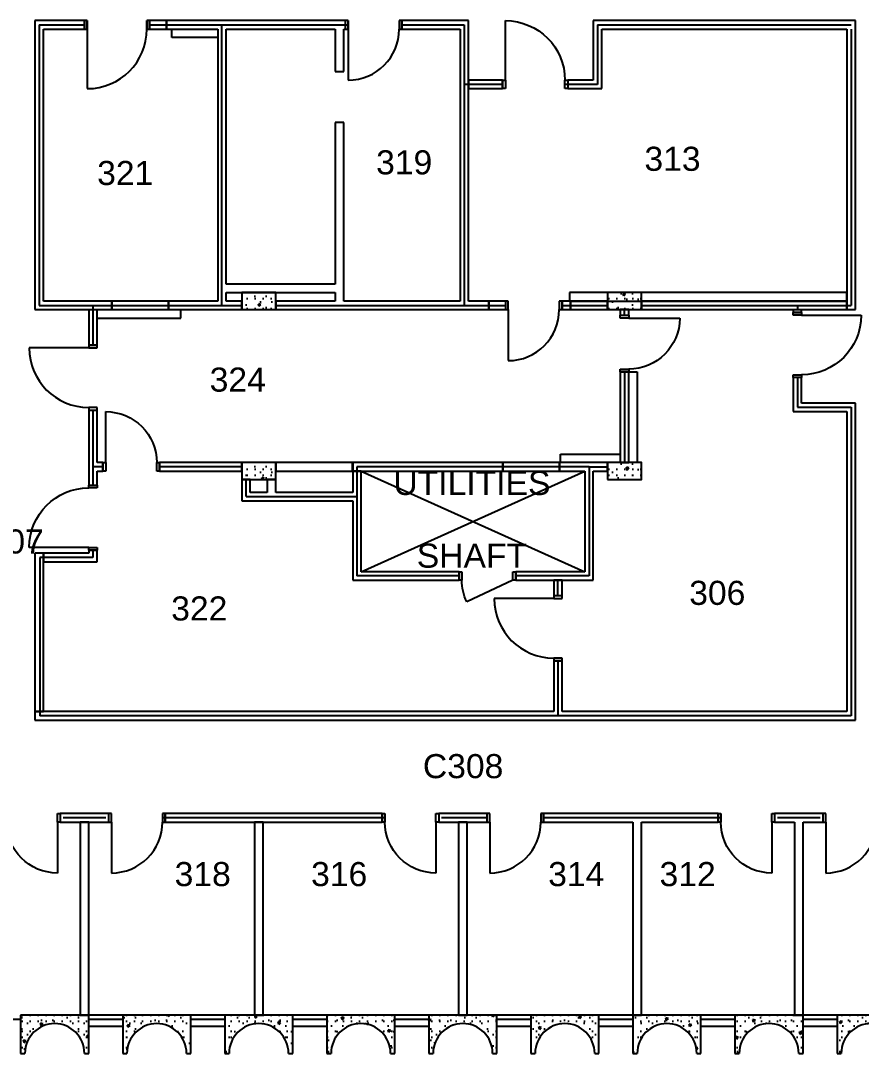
# Model space of a CAD drawing. Header units: inches. Extents: x -627 to 1726, y -404 to 1369.
# Drawn here: x 226 to 819, y -404 to 325 of the extents above; entities that cross this region are included whole.
import ezdxf

# ---------------------------------------------------------------- set-up
doc = ezdxf.new("R2010")
doc.units = ezdxf.units.IN
doc.header["$MEASUREMENT"] = 0
for name, color, linetype in [('A-DOOR', 4, 'Continuous'), ('A-GLAZ', 3, 'Continuous'), ('A-PFLR-NOTE', 3, 'Continuous'), ('A-WALL', 5, 'Continuous'), ('A-WALL-EXIST', 7, 'Continuous'), ('A-WALL-NEW', 7, 'Continuous'), ('A-WALL-PATT', 1, 'Continuous'), ('S-COLS', 6, 'Continuous')]:
    doc.layers.add(name, color=color, linetype=linetype)
doc.styles.add('Arial', font='arial.ttf')
doc.linetypes.add('1 HR RATED', pattern='A,0,[1,BI-31.Shx,S=0.091429,R=0,X=0,Y=0],-14.4,0', length=14.4)
doc.linetypes.add('2 HR RATED', pattern='A,0,[2,BI-31.Shx,S=0.091429,R=0,X=0,Y=0],-14.4,0', length=14.4)
pattern_1 = [(45, (0, 0), (-20.8303, 20.8303), [1.8425, -15.16535]), (45, (-4.402, 16.428), (-20.8303, 20.8303), [1.8425, -15.16535]), (105, (0, 0), (28.4547, 7.6244), [1.8425, -15.16535]), (105, (12.026, 12.026), (28.4547, 7.6244), [1.8425, -15.16535]), (165, (1.303, 1.303), (7.6244, 28.4547), [1.8425, -15.16535]), (165, (13.33, 13.33), (7.6244, 28.4547), [1.8425, -15.16535]), (45, (-2.0044, 2.0044), (-4.008794, 4.008794), [0, -5.66929, 0, -8.503937]), (90, (-3e-16, 4.009), (-5.66929, 0), [0, -4.25197, 0, -7.086614])]

# ---------------------------------------------------------------- blocks, each defined once
blk = doc.blocks.new('D1 Metal_272')
at = {"color": 0, "linetype": 'ByBlock'}
for p, q in [((18, 0), (18, 36)), ((-18, 0), (-19.97, 0)), ((-19.97, 0), (-19.97, -6)), ((-18, -6), (-18, 0)), ((19.97, 0), (18, 0)), ((18, 0), (18, -6)), ((19.97, -6), (19.97, 0)), ((-19.97, -6), (-18, -6)), ((18, -6), (19.97, -6))]:
    blk.add_line(p, q, dxfattribs=at)
blk.add_arc((18, 0), 36, 90, 180, dxfattribs=at)
blk = doc.blocks.new('D1 Metal_273')
at = {"color": 0, "linetype": 'ByBlock'}
for p, q in [((18, 0), (18, 36)), ((-18, 0), (-19.97, 0)), ((-19.97, 0), (-19.97, -6)), ((-18, -6), (-18, 0)), ((19.97, 0), (18, 0)), ((18, 0), (18, -6)), ((19.97, -6), (19.97, 0)), ((-19.97, -6), (-18, -6)), ((18, -6), (19.97, -6))]:
    blk.add_line(p, q, dxfattribs=at)
blk.add_arc((18, 0), 36, 90, 180, dxfattribs=at)
blk = doc.blocks.new('D1 Metal_274')
at = {"color": 0, "linetype": 'ByBlock'}
for p, q in [((18, 0), (18, 36)), ((-18, 0), (-19.97, 0)), ((-19.97, 0), (-19.97, -6)), ((-18, -6), (-18, 0)), ((19.97, 0), (18, 0)), ((18, 0), (18, -6)), ((19.97, -6), (19.97, 0)), ((-19.97, -6), (-18, -6)), ((18, -6), (19.97, -6))]:
    blk.add_line(p, q, dxfattribs=at)
blk.add_arc((18, 0), 36, 90, 180, dxfattribs=at)
blk = doc.blocks.new('D1 Metal_275')
at = {"color": 0, "linetype": 'ByBlock'}
for p, q in [((18, 0), (18, 36)), ((-18, 0), (-19.97, 0)), ((-19.97, 0), (-19.97, -6)), ((-18, -6), (-18, 0)), ((19.97, 0), (18, 0)), ((18, 0), (18, -6)), ((19.97, -6), (19.97, 0)), ((-19.97, -6), (-18, -6)), ((18, -6), (19.97, -6))]:
    blk.add_line(p, q, dxfattribs=at)
blk.add_arc((18, 0), 36, 90, 180, dxfattribs=at)
blk = doc.blocks.new('D1 Metal_276')
at = {"color": 0, "linetype": 'ByBlock'}
for p, q in [((18, 0), (18, 36)), ((-18, 0), (-19.97, 0)), ((-19.97, 0), (-19.97, -6)), ((-18, -6), (-18, 0)), ((19.97, 0), (18, 0)), ((18, 0), (18, -6)), ((19.97, -6), (19.97, 0)), ((-19.97, -6), (-18, -6)), ((18, -6), (19.97, -6))]:
    blk.add_line(p, q, dxfattribs=at)
blk.add_arc((18, 0), 36, 90, 180, dxfattribs=at)
blk = doc.blocks.new('D1 Metal_277')
at = {"color": 0, "linetype": 'ByBlock'}
for p, q in [((18, 0), (18, 36)), ((-18, 0), (-19.97, 0)), ((-19.97, 0), (-19.97, -6)), ((-18, -6), (-18, 0)), ((19.97, 0), (18, 0)), ((18, 0), (18, -6)), ((19.97, -6), (19.97, 0)), ((-19.97, -6), (-18, -6)), ((18, -6), (19.97, -6))]:
    blk.add_line(p, q, dxfattribs=at)
blk.add_arc((18, 0), 36, 90, 180, dxfattribs=at)
blk = doc.blocks.new('D1 Metal_179')
at = {"color": 0, "linetype": 'ByBlock'}
for p, q in [((21, 0), (21, 42)), ((-21, 0), (-22.97, 0)), ((-22.97, 0), (-22.97, -6)), ((-21, -6), (-21, 0)), ((22.97, 0), (21, 0)), ((21, 0), (21, -6)), ((22.97, -6), (22.97, 0)), ((-22.97, -6), (-21, -6)), ((21, -6), (22.97, -6))]:
    blk.add_line(p, q, dxfattribs=at)
blk.add_arc((21, 0), 42, 90, 180, dxfattribs=at)
blk = doc.blocks.new('D1 Metal_323')
at = {"color": 0, "linetype": 'ByBlock'}
for p, q in [((21, 0), (21, 42)), ((-21, 0), (-22.97, 0)), ((-22.97, 0), (-22.97, -6)), ((-21, -6), (-21, 0)), ((22.97, 0), (21, 0)), ((21, 0), (21, -6)), ((22.97, -6), (22.97, 0)), ((-22.97, -6), (-21, -6)), ((21, -6), (22.97, -6))]:
    blk.add_line(p, q, dxfattribs=at)
blk.add_arc((21, 0), 42, 90, 180, dxfattribs=at)
blk = doc.blocks.new('D1 Metal_381')
at = {"color": 0, "linetype": 'ByBlock'}
for p, q in [((18, 0), (-14.63, 15.21)), ((-18, 0), (-19.97, 0)), ((-19.97, 0), (-19.97, -6)), ((-18, -6), (-18, 0)), ((19.97, 0), (18, 0)), ((18, 0), (18, -6)), ((19.97, -6), (19.97, 0)), ((-19.97, -6), (-18, -6)), ((18, -6), (19.97, -6))]:
    blk.add_line(p, q, dxfattribs=at)
blk.add_arc((18, 0), 36, 155, 180, dxfattribs=at)
blk = doc.blocks.new('D1 Metal_332')
at = {"color": 0, "linetype": 'ByBlock'}
for p, q in [((18, 0), (18, 36)), ((-18, 0), (-20, 0)), ((-20, 0), (-20, -6)), ((-18, -6), (-18, 0)), ((20, 0), (18, 0)), ((18, 0), (18, -6)), ((20, -6), (20, 0)), ((-20, -6), (-18, -6)), ((18, -6), (20, -6))]:
    blk.add_line(p, q, dxfattribs=at)
blk.add_arc((18, 0), 36, 90, 180, dxfattribs=at)
blk = doc.blocks.new('D1 Metal_178')
at = {"color": 0, "linetype": 'ByBlock'}
for p, q in [((21, 0), (21, 42)), ((-21, 0), (-22.97, 0)), ((-22.97, 0), (-22.97, -6)), ((-21, -6), (-21, 0)), ((22.97, 0), (21, 0)), ((21, 0), (21, -6)), ((22.97, -6), (22.97, 0)), ((-22.97, -6), (-21, -6)), ((21, -6), (22.97, -6))]:
    blk.add_line(p, q, dxfattribs=at)
blk.add_arc((21, 0), 42, 90, 180, dxfattribs=at)
blk = doc.blocks.new('D1 Metal_177')
at = {"color": 0, "linetype": 'ByBlock'}
for p, q in [((21, 0), (21, 42)), ((-21, 0), (-22.97, 0)), ((-22.97, 0), (-22.97, -6)), ((-21, -6), (-21, 0)), ((22.97, 0), (21, 0)), ((21, 0), (21, -6)), ((22.97, -6), (22.97, 0)), ((-22.97, -6), (-21, -6)), ((21, -6), (22.97, -6))]:
    blk.add_line(p, q, dxfattribs=at)
blk.add_arc((21, 0), 42, 90, 180, dxfattribs=at)
blk = doc.blocks.new('D1 Metal_180')
at = {"color": 0, "linetype": 'ByBlock'}
for p, q in [((18, 0), (18, 36)), ((-18, 0), (-19.97, 0)), ((-19.97, 0), (-19.97, -6)), ((-18, -6), (-18, 0)), ((19.97, 0), (18, 0)), ((18, 0), (18, -6)), ((19.97, -6), (19.97, 0)), ((-19.97, -6), (-18, -6)), ((18, -6), (19.97, -6))]:
    blk.add_line(p, q, dxfattribs=at)
blk.add_arc((18, 0), 36, 90, 180, dxfattribs=at)
blk = doc.blocks.new('D1 Metal_170')
at = {"color": 0, "linetype": 'ByBlock'}
for p, q in [((18, 0), (18, 36)), ((-18, 0), (-19.97, 0)), ((-19.97, 0), (-19.97, -6)), ((-18, -6), (-18, 0)), ((19.97, 0), (18, 0)), ((18, 0), (18, -6)), ((19.97, -6), (19.97, 0)), ((-19.97, -6), (-18, -6)), ((18, -6), (19.97, -6))]:
    blk.add_line(p, q, dxfattribs=at)
blk.add_arc((18, 0), 36, 90, 180, dxfattribs=at)
blk = doc.blocks.new('D1 Metal_183')
at = {"color": 0, "linetype": 'ByBlock'}
for p, q in [((21, 0), (21, 42)), ((-21, 0), (-22.97, 0)), ((-22.97, 0), (-22.97, -6)), ((-21, -6), (-21, 0)), ((22.97, 0), (21, 0)), ((21, 0), (21, -6)), ((22.97, -6), (22.97, 0)), ((-22.97, -6), (-21, -6)), ((21, -6), (22.97, -6))]:
    blk.add_line(p, q, dxfattribs=at)
blk.add_arc((21, 0), 42, 90, 180, dxfattribs=at)
blk = doc.blocks.new('D1 Metal_379')
at = {"color": 0, "linetype": 'ByBlock'}
for p, q in [((21, 0), (21, 42)), ((-21, 0), (-22.97, 0)), ((-22.97, 0), (-22.97, -6)), ((-21, -6), (-21, 0)), ((22.97, 0), (21, 0)), ((21, 0), (21, -6)), ((22.97, -6), (22.97, 0)), ((-22.97, -6), (-21, -6)), ((21, -6), (22.97, -6))]:
    blk.add_line(p, q, dxfattribs=at)
blk.add_arc((21, 0), 42, 90, 180, dxfattribs=at)
blk = doc.blocks.new('D1 Metal_75')
at = {"color": 0, "linetype": 'ByBlock'}
for p, q in [((18, 0), (18, 36)), ((-18, 0), (-19.97, 0)), ((-19.97, 0), (-19.97, -6)), ((-18, -6), (-18, 0)), ((19.97, 0), (18, 0)), ((18, 0), (18, -6)), ((19.97, -6), (19.97, 0)), ((-19.97, -6), (-18, -6)), ((18, -6), (19.97, -6))]:
    blk.add_line(p, q, dxfattribs=at)
blk.add_arc((18, 0), 36, 90, 180, dxfattribs=at)

msp = doc.modelspace()

# ---------------------------------------------------------------- hatches: boundary and pattern name
at = {"layer": 'A-WALL-PATT'}
h = msp.add_hatch(dxfattribs=at)
h.set_pattern_fill('LIGHTWEIGHT_CONCRETE', color=256, style=0, pattern_type=2)
h.set_pattern_definition(pattern_1)
h.paths.add_polyline_path([(381.75, 120.84), (405.75, 120.84), (405.75, 132.84), (381.75, 132.84)], flags=0)
h = msp.add_hatch(dxfattribs=at)
h.set_pattern_fill('LIGHTWEIGHT_CONCRETE', color=256, style=0, pattern_type=2)
h.set_pattern_definition(pattern_1)
h.paths.add_polyline_path([(381.75, 0.84), (405.75, 0.84), (405.75, 12.84), (381.75, 12.84)], flags=0)
h = msp.add_hatch(dxfattribs=at)
h.set_pattern_fill('LIGHTWEIGHT_CONCRETE', color=256, style=0, pattern_type=2)
h.set_pattern_definition(pattern_1)
h.paths.add_polyline_path([(228.75, -404.16), (225.75, -404.16), (225.75, -377.16), (273.75, -377.16), (273.75, -404.16), (270.75, -404.16, 1)], flags=0)
h = msp.add_hatch(dxfattribs=at)
h.set_pattern_fill('LIGHTWEIGHT_CONCRETE', color=256, style=0, pattern_type=2)
h.set_pattern_definition(pattern_1)
h.paths.add_polyline_path([(297.75, -404.16), (300.75, -404.16, -1), (342.75, -404.16), (345.75, -404.16), (345.75, -377.16), (297.75, -377.16)], flags=0)
h = msp.add_hatch(dxfattribs=at)
h.set_pattern_fill('LIGHTWEIGHT_CONCRETE', color=256, style=0, pattern_type=2)
h.set_pattern_definition(pattern_1)
h.paths.add_polyline_path([(372.75, -404.16), (369.75, -404.16), (369.75, -377.16), (417.75, -377.16), (417.75, -404.16), (414.75, -404.16, 1)], flags=0)
h = msp.add_hatch(dxfattribs=at)
h.set_pattern_fill('LIGHTWEIGHT_CONCRETE', color=256, style=0, pattern_type=2)
h.set_pattern_definition(pattern_1)
h.paths.add_polyline_path([(444.75, -404.16), (441.75, -404.16), (441.75, -377.16), (489.75, -377.16), (489.75, -404.16), (486.75, -404.16, 1)], flags=0)
h = msp.add_hatch(dxfattribs=at)
h.set_pattern_fill('LIGHTWEIGHT_CONCRETE', color=256, style=0, pattern_type=2)
h.set_pattern_definition(pattern_1)
h.paths.add_polyline_path([(513.75, -404.16), (516.75, -404.16, -1), (558.75, -404.16), (561.75, -404.16), (561.75, -377.16), (513.75, -377.16)], flags=0)
h = msp.add_hatch(dxfattribs=at)
h.set_pattern_fill('LIGHTWEIGHT_CONCRETE', color=256, style=0, pattern_type=2)
h.set_pattern_definition(pattern_1)
h.paths.add_polyline_path([(585.75, -377.16), (585.75, -404.16), (588.75, -404.16, -1), (630.75, -404.16), (633.75, -404.16), (633.75, -377.16)], flags=0)
h = msp.add_hatch(dxfattribs=at)
h.set_pattern_fill('LIGHTWEIGHT_CONCRETE', color=256, style=0, pattern_type=2)
h.set_pattern_definition(pattern_1)
h.paths.add_polyline_path([(657.75, -377.16), (657.75, -404.16), (660.75, -404.16, -1), (702.75, -404.16), (705.75, -404.16), (705.75, -377.16)], flags=0)
h = msp.add_hatch(dxfattribs=at)
h.set_pattern_fill('LIGHTWEIGHT_CONCRETE', color=256, style=0, pattern_type=2)
h.set_pattern_definition(pattern_1)
h.paths.add_polyline_path([(732.75, -404.16), (729.75, -404.16), (729.75, -377.16), (777.75, -377.16), (777.75, -404.16), (774.75, -404.16, 1)], flags=0)
h = msp.add_hatch(dxfattribs=at)
h.set_pattern_fill('LIGHTWEIGHT_CONCRETE', color=256, style=0, pattern_type=2)
h.set_pattern_definition(pattern_1)
h.paths.add_polyline_path([(804.75, -404.16), (801.75, -404.16), (801.75, -377.16), (849.75, -377.16), (849.75, -404.16), (846.75, -404.16, 1)], flags=0)
at = {"layer": 'S-COLS'}
h = msp.add_hatch(dxfattribs=at)
h.set_pattern_fill('LIGHTWEIGHT_CONCRETE', color=256, style=0, pattern_type=2)
h.set_pattern_definition(pattern_1)
h.paths.add_polyline_path([(639.75, 120.84), (663.75, 120.84), (663.75, 132.84), (639.75, 132.84)], flags=0)
h = msp.add_hatch(dxfattribs=at)
h.set_pattern_fill('LIGHTWEIGHT_CONCRETE', color=256, style=0, pattern_type=2)
h.set_pattern_definition(pattern_1)
h.paths.add_polyline_path([(639.75, 0.84), (663.75, 0.84), (663.75, 12.84), (639.75, 12.84)], flags=0)

# ---------------------------------------------------------------- linework, layer by layer
at = {"layer": 'A-DOOR', "linetype": 'Continuous'}
msp.add_line((456.75, 324.84), (456.75, 318.84), dxfattribs=at)
at = {"layer": 'A-GLAZ', "linetype": 'Continuous'}
for p, q in [((297.75, -377.16), (273.75, -377.16)), ((369.75, -377.16), (345.75, -377.16)), ((441.75, -377.16), (417.75, -377.16)), ((513.75, -377.16), (489.75, -377.16)), ((585.75, -377.16), (561.75, -377.16)), ((657.75, -377.16), (633.75, -377.16)), ((729.75, -377.16), (705.75, -377.16)), ((801.75, -377.16), (777.75, -377.16)), ((225.75, -380.16), (201.75, -380.16)), ((297.75, -380.16), (273.75, -380.16)), ((297.75, -380.16), (273.75, -380.16)), ((297.75, -385.16), (273.75, -385.16)), ((369.75, -380.16), (345.75, -380.16)), ((369.75, -380.16), (345.75, -380.16)), ((369.75, -385.16), (345.75, -385.16)), ((441.75, -380.16), (417.75, -380.16)), ((441.75, -380.16), (417.75, -380.16)), ((441.75, -385.16), (417.75, -385.16)), ((513.75, -380.16), (489.75, -380.16)), ((513.75, -380.16), (489.75, -380.16)), ((513.75, -385.16), (489.75, -385.16)), ((585.75, -380.16), (561.75, -380.16)), ((585.75, -380.16), (561.75, -380.16)), ((585.75, -385.16), (561.75, -385.16)), ((657.75, -380.16), (633.75, -380.16)), ((657.75, -380.16), (633.75, -380.16)), ((657.75, -385.16), (633.75, -385.16)), ((729.75, -380.16), (705.75, -380.16)), ((729.75, -380.16), (705.75, -380.16)), ((729.75, -385.16), (705.75, -385.16)), ((801.75, -380.16), (777.75, -380.16)), ((801.75, -380.16), (777.75, -380.16)), ((801.75, -385.16), (777.75, -385.16))]:
    msp.add_line(p, q, dxfattribs=at)
at = {"layer": 'A-WALL', "linetype": 'Continuous'}
for p, q in [((235.75, 324.84), (235.75, 120.84)), ((270.81, 324.84), (235.75, 324.84)), ((270.81, 318.84), (270.81, 324.84)), ((272.78, 324.84), (272.78, 318.84)), ((314.78, 318.84), (314.78, 324.84)), ((328.75, 324.84), (316.75, 324.84)), ((316.75, 324.84), (316.75, 318.84)), ((328.75, 318.84), (328.75, 324.84)), ((454.78, 324.84), (328.75, 324.84)), ((328.75, 324.84), (328.75, 318.84)), ((454.78, 324.84), (454.78, 318.84)), ((494.72, 324.84), (494.72, 318.84)), ((541.75, 324.84), (494.72, 324.84)), ((541.75, 318.84), (541.75, 324.84)), ((629.75, 324.84), (629.75, 282.84)), ((814.75, 324.84), (629.75, 324.84)), ((814.75, 120.84), (814.75, 324.84)), ((241.75, 126.84), (241.75, 318.84)), ((241.75, 318.84), (270.81, 318.84)), ((316.75, 318.84), (328.75, 318.84)), ((328.75, 318.84), (364.75, 318.84)), ((332.3, 312.84), (332.3, 318.84)), ((332.3, 318.84), (364.75, 318.84)), ((364.75, 318.84), (364.75, 126.84)), ((370.75, 138.84), (370.75, 318.84)), ((370.75, 318.84), (447.75, 318.84)), ((447.75, 318.84), (447.75, 288.84)), ((453.75, 288.84), (453.75, 318.84)), ((453.75, 318.84), (454.78, 318.84)), ((494.72, 318.84), (535.75, 318.84)), ((535.75, 318.84), (535.75, 126.84)), ((541.75, 126.84), (541.75, 318.84)), ((635.75, 276.84), (635.75, 318.84)), ((635.75, 318.84), (808.75, 318.84)), ((808.75, 318.84), (808.75, 120.84)), ((364.75, 312.84), (332.3, 312.84)), ((447.75, 288.84), (453.75, 288.84)), ((565.81, 282.84), (541.75, 282.84)), ((541.75, 282.84), (541.75, 276.84)), ((565.81, 282.84), (565.81, 276.84)), ((611.75, 282.84), (611.75, 276.84)), ((629.75, 282.84), (611.75, 282.84)), ((541.75, 276.84), (565.81, 276.84)), ((611.75, 276.84), (635.75, 276.84)), ((453.75, 252.84), (447.75, 252.84)), ((447.75, 252.84), (447.75, 138.84)), ((453.75, 126.84), (453.75, 252.84)), ((447.75, 138.84), (370.75, 138.84)), ((370.75, 126.84), (370.75, 132.84)), ((370.75, 132.84), (447.75, 132.84)), ((447.75, 132.84), (447.75, 126.84)), ((808.75, 132.84), (613.05, 132.84)), ((613.05, 132.84), (613.05, 126.84)), ((808.75, 126.84), (808.75, 132.84)), ((290.05, 126.84), (241.75, 126.84)), ((330.08, 126.84), (290.05, 126.84)), ((290.05, 126.84), (290.05, 120.84)), ((290.05, 120.84), (290.05, 126.84)), ((330.08, 120.84), (330.08, 126.84)), ((364.75, 126.84), (330.08, 126.84)), ((330.08, 126.84), (330.08, 120.84)), ((381.75, 126.84), (370.75, 126.84)), ((381.75, 120.84), (381.75, 126.84)), ((447.75, 126.84), (405.75, 126.84)), ((405.75, 126.84), (405.75, 120.84)), ((535.75, 126.84), (453.75, 126.84)), ((556.06, 126.84), (541.75, 126.84)), ((567.78, 126.84), (556.03, 126.84)), ((556.03, 126.84), (556.03, 120.84)), ((556.06, 120.84), (556.06, 126.84)), ((567.78, 126.84), (567.78, 120.84)), ((607.72, 126.84), (607.72, 120.84)), ((613.75, 126.84), (607.72, 126.84)), ((613.05, 126.84), (808.75, 126.84)), ((613.75, 120.84), (613.75, 126.84)), ((639.75, 126.84), (613.75, 126.84)), ((613.75, 126.84), (613.75, 120.84)), ((639.75, 120.84), (639.75, 126.84)), ((808.75, 126.84), (663.75, 126.84)), ((663.75, 126.84), (663.75, 120.84)), ((808.75, 120.84), (808.75, 126.84)), ((235.75, 120.84), (290.05, 120.84)), ((279.75, 120.76), (273.75, 120.76)), ((273.75, 120.76), (273.75, 95.77)), ((279.75, 95.77), (279.75, 120.76)), ((290.05, 120.84), (330.08, 120.84)), ((330.08, 120.84), (381.75, 120.84)), ((338.75, 114.76), (338.75, 120.76)), ((405.75, 120.84), (556.06, 120.84)), ((556.03, 120.84), (567.78, 120.84)), ((607.72, 120.84), (613.75, 120.84)), ((613.75, 120.84), (639.75, 120.84)), ((648.75, 120.84), (648.75, 116.84)), ((654.75, 120.84), (648.75, 120.84)), ((648.75, 116.84), (654.75, 116.84)), ((654.75, 116.84), (654.75, 120.84)), ((663.75, 120.84), (808.75, 120.84)), ((770.75, 120.76), (770.75, 118.81)), ((776.75, 120.76), (770.75, 120.76)), ((776.75, 118.81), (770.75, 118.81)), ((776.75, 118.81), (776.75, 120.76)), ((808.75, 120.84), (814.75, 120.84)), ((279.75, 114.76), (338.75, 114.76)), ((273.75, 95.77), (279.75, 95.77)), ((648.75, 76.84), (654.75, 76.84)), ((648.75, 76.84), (648.75, 12.84)), ((654.75, 12.84), (654.75, 76.84)), ((654.75, 76.84), (660.75, 76.84)), ((660.75, 76.84), (660.75, 12.84)), ((776.75, 72.88), (770.75, 72.88)), ((770.75, 72.88), (770.75, 54.84)), ((776.75, 54.84), (776.75, 72.88)), ((770.75, 54.84), (770.75, 48.84)), ((814.75, 54.84), (776.75, 54.84)), ((814.75, 48.84), (814.75, 54.84)), ((273.75, 49.84), (279.75, 49.84)), ((273.75, 49.84), (273.75, -3.03)), ((279.75, 12.84), (279.75, 49.84)), ((770.75, 48.84), (808.75, 48.84)), ((808.75, 48.84), (808.75, -162.87)), ((814.75, -168.87), (814.75, 48.84)), ((606.75, 12.84), (606.75, 18.84)), ((606.75, 18.84), (648.75, 18.84)), ((606.75, 12.84), (606.75, 18.84)), ((606.75, 18.84), (648.75, 18.84)), ((283.78, 12.84), (279.75, 12.84)), ((283.78, 12.84), (283.78, 6.84)), ((323.72, 6.84), (323.72, 12.84)), ((381.75, 12.84), (323.72, 12.84)), ((323.72, 12.84), (323.72, 6.84)), ((381.75, 6.84), (381.75, 12.84)), ((459.94, 12.84), (405.75, 12.84)), ((405.75, 12.84), (405.75, 6.84)), ((459.94, 6.84), (459.94, 12.84)), ((566.04, 12.84), (460, 12.84)), ((460, 12.84), (460, 6.84)), ((605.98, 12.84), (566.04, 12.84)), ((566.04, 12.84), (566.04, 6.84)), ((566.04, 6.84), (566.04, 12.84)), ((605.98, 6.84), (605.98, 12.84)), ((639.75, 12.84), (605.98, 12.84)), ((605.98, 12.84), (605.98, 6.84)), ((639.75, 6.84), (639.75, 12.84)), ((648.75, 12.84), (654.75, 12.84)), ((279.75, -3.03), (279.75, 6.84)), ((279.75, 6.84), (283.78, 6.84)), ((323.72, 6.84), (381.75, 6.84)), ((387.75, 0.84), (381.75, 0.84)), ((381.75, 0.84), (381.75, -14.16)), ((387.75, -8.16), (387.75, 0.84)), ((405.75, 0.84), (399.75, 0.84)), ((399.75, 0.84), (399.75, -8.16)), ((405.75, 6.84), (459.94, 6.84)), ((405.75, -8.16), (405.75, 0.84)), ((460, 6.84), (566.04, 6.84)), ((466, 6.84), (460, 6.84)), ((460, 6.84), (460, -8.16)), ((466, -64.16), (466, 6.84)), ((466, 6.84), (623.75, -64.16)), ((466, -64.16), (623.75, 6.84)), ((566.04, 6.84), (605.98, 6.84)), ((605.98, 6.84), (623.75, 6.84)), ((623.75, 6.84), (623.75, -64.16)), ((629.75, -70.16), (629.75, 6.84)), ((629.75, 6.84), (639.75, 6.84)), ((273.75, -3.03), (279.75, -3.03)), ((381.75, -14.16), (460, -14.16)), ((399.75, -8.16), (387.75, -8.16)), ((460, -8.16), (405.75, -8.16)), ((460, -14.16), (460, -70.16)), ((273.75, -48.97), (279.75, -48.97)), ((273.75, -48.97), (273.75, -51.09)), ((279.75, -57.09), (279.75, -48.97)), ((241.75, -51.09), (235.75, -51.09)), ((235.75, -51.09), (235.75, -162.87)), ((273.75, -51.09), (241.75, -51.09)), ((241.75, -51.09), (241.75, -57.09)), ((241.75, -162.87), (241.75, -51.09)), ((241.75, -57.09), (279.75, -57.09)), ((535.1, -64.16), (466, -64.16)), ((535.1, -64.16), (535.1, -70.16)), ((535.1, -70.16), (535.1, -64.16)), ((575.03, -70.16), (575.03, -64.16)), ((623.75, -64.16), (575.03, -64.16)), ((575.03, -64.16), (575.03, -70.16)), ((460, -70.16), (535.1, -70.16)), ((575.03, -70.16), (629.75, -70.16)), ((601.87, -70.16), (601.87, -81.19)), ((607.87, -70.16), (601.87, -70.16)), ((607.87, -70.16), (601.87, -70.16)), ((607.87, -81.19), (607.87, -70.16)), ((607.87, -81.19), (601.87, -81.19)), ((607.87, -127.12), (601.87, -127.12)), ((601.87, -127.12), (601.87, -162.87)), ((607.87, -162.87), (607.87, -127.12)), ((601.87, -162.87), (235.75, -162.87)), ((235.75, -162.87), (235.75, -168.87)), ((235.75, -162.87), (241.75, -162.87)), ((808.75, -162.87), (607.87, -162.87)), ((235.75, -168.87), (814.75, -168.87)), ((253.72, -234.87), (253.72, -240.87)), ((287.78, -234.87), (253.72, -234.87)), ((287.78, -234.87), (287.78, -240.87)), ((327.72, -234.87), (327.72, -240.87)), ((480.78, -234.87), (327.72, -234.87)), ((480.78, -234.87), (480.78, -240.87)), ((520.72, -234.87), (520.72, -240.87)), ((554.75, -234.87), (520.72, -234.87)), ((554.75, -234.87), (554.75, -240.87)), ((594.69, -234.87), (594.69, -240.87)), ((717.78, -234.87), (594.69, -234.87)), ((717.78, -234.87), (717.78, -240.87)), ((757.72, -234.87), (757.72, -240.87)), ((791.78, -234.87), (757.72, -234.87)), ((791.78, -234.87), (791.78, -240.87)), ((253.72, -240.87), (287.78, -240.87)), ((267.75, -240.87), (267.75, -377.16)), ((273.75, -240.87), (267.75, -240.87)), ((273.75, -377.16), (273.75, -240.87)), ((327.72, -240.87), (480.78, -240.87)), ((390.75, -240.87), (390.75, -377.16)), ((396.75, -240.87), (390.75, -240.87)), ((396.75, -377.16), (396.75, -240.87)), ((520.72, -240.87), (554.75, -240.87)), ((534.75, -240.87), (534.75, -377.16)), ((540.75, -240.87), (534.75, -240.87)), ((540.75, -377.16), (540.75, -240.87)), ((594.69, -240.87), (657.75, -240.87)), ((657.75, -240.87), (657.75, -377.16)), ((663.75, -240.87), (717.78, -240.87)), ((663.75, -377.16), (663.75, -240.87)), ((757.72, -240.87), (771.75, -240.87)), ((771.75, -240.87), (771.75, -377.16)), ((777.75, -240.87), (791.78, -240.87)), ((777.75, -377.16), (777.75, -240.87)), ((273.75, -377.16), (225.75, -377.16)), ((225.75, -377.16), (225.75, -404.16)), ((273.75, -404.16), (273.75, -377.16)), ((345.75, -377.16), (297.75, -377.16)), ((297.75, -377.16), (297.75, -404.16)), ((345.75, -404.16), (345.75, -377.16)), ((417.75, -377.16), (369.75, -377.16)), ((369.75, -377.16), (369.75, -404.16)), ((417.75, -404.16), (417.75, -377.16)), ((489.75, -377.16), (441.75, -377.16)), ((441.75, -377.16), (441.75, -404.16)), ((489.75, -404.16), (489.75, -377.16)), ((561.75, -377.16), (513.75, -377.16)), ((513.75, -377.16), (513.75, -404.16)), ((561.75, -404.16), (561.75, -377.16)), ((633.75, -377.16), (585.75, -377.16)), ((585.75, -377.16), (585.75, -404.16)), ((633.75, -404.16), (633.75, -377.16)), ((705.75, -377.16), (657.75, -377.16)), ((657.75, -377.16), (657.75, -404.16)), ((705.75, -404.16), (705.75, -377.16)), ((777.75, -377.16), (729.75, -377.16)), ((729.75, -377.16), (729.75, -404.16)), ((777.75, -404.16), (777.75, -377.16)), ((849.75, -377.16), (801.75, -377.16)), ((801.75, -377.16), (801.75, -404.16)), ((225.75, -404.16), (228.75, -404.16)), ((270.75, -404.16), (273.75, -404.16)), ((297.75, -404.16), (300.75, -404.16)), ((342.75, -404.16), (345.75, -404.16)), ((369.75, -404.16), (372.75, -404.16)), ((414.75, -404.16), (417.75, -404.16)), ((441.75, -404.16), (444.75, -404.16)), ((486.75, -404.16), (489.75, -404.16)), ((513.75, -404.16), (516.75, -404.16)), ((558.75, -404.16), (561.75, -404.16)), ((585.75, -404.16), (588.75, -404.16)), ((630.75, -404.16), (633.75, -404.16)), ((657.75, -404.16), (660.75, -404.16)), ((702.75, -404.16), (705.75, -404.16)), ((729.75, -404.16), (732.75, -404.16)), ((774.75, -404.16), (777.75, -404.16)), ((801.75, -404.16), (804.75, -404.16))]:
    msp.add_line(p, q, dxfattribs=at)
for centre in [(249.75, -404.16), (321.75, -404.16), (393.75, -404.16), (465.75, -404.16), (537.75, -404.16), (609.75, -404.16), (681.75, -404.16), (753.75, -404.16), (825.75, -404.16)]:
    msp.add_arc(centre, 21, 0, 180, dxfattribs=at)
at = {"layer": 'A-WALL-EXIST', "linetype": 'Continuous'}
for p, q in [((267.75, -377.16), (273.75, -377.16)), ((390.75, -377.16), (396.75, -377.16)), ((534.75, -377.16), (540.75, -377.16))]:
    msp.add_line(p, q, dxfattribs=at)
at = {"layer": 'A-WALL-NEW', "linetype": 'Continuous'}
for p, q in [((657.75, -377.16), (663.75, -377.16)), ((771.75, -377.16), (777.75, -377.16))]:
    msp.add_line(p, q, dxfattribs=at)
at = {"layer": 'A-WALL-PATT', "linetype": '1 HR RATED'}
for p, q in [((238.75, 321.84), (238.75, 123.79)), ((238.75, 321.84), (270.81, 321.84)), ((316.75, 321.84), (456.75, 321.84)), ((367.75, 123.79), (367.75, 321.84)), ((494.72, 321.84), (538.75, 321.84)), ((538.75, 321.84), (538.75, 123.79)), ((632.75, 321.84), (811.75, 321.84)), ((632.75, 321.84), (632.75, 279.84)), ((811.75, 318.84), (811.75, 123.79)), ((565.81, 279.84), (538.75, 279.84)), ((632.75, 279.84), (609.78, 279.84)), ((238.75, 123.79), (381.75, 123.79)), ((276.75, 123.79), (276.75, 95.77)), ((405.75, 123.79), (567.78, 123.79)), ((607.72, 123.79), (639.75, 123.79)), ((651.75, 116.84), (651.75, 120.84)), ((663.75, 123.79), (811.75, 123.79)), ((773.75, 123.79), (773.75, 120.76)), ((651.75, 76.84), (651.75, 12.84)), ((773.75, 72.88), (773.75, 51.88)), ((773.75, 51.88), (811.75, 51.88)), ((811.75, 51.88), (811.75, -165.84)), ((276.75, 49.84), (276.75, -3.03)), ((283.78, 9.84), (276.75, 9.84)), ((381.75, 9.84), (323.72, 9.84)), ((626.75, 9.84), (639.75, 9.84)), ((384.75, -11.16), (384.75, 0.84)), ((384.75, -11.16), (463, -11.16)), ((276.75, -48.97), (276.75, -54.09)), ((276.75, -54.09), (239.18, -54.09)), ((239.18, -54.09), (239.18, -165.84)), ((604.87, -81.19), (604.87, -70.16)), ((604.87, -127.12), (604.87, -165.84)), ((811.75, -165.84), (239.18, -165.84)), ((285.78, -237.87), (255.72, -237.87)), ((482.78, -237.87), (325.72, -237.87)), ((554.75, -237.87), (522.72, -237.87)), ((719.78, -237.87), (594.69, -237.87)), ((789.78, -237.87), (759.72, -237.87))]:
    msp.add_line(p, q, dxfattribs=at)
at = {"layer": 'A-WALL-PATT', "linetype": '2 HR RATED'}
for p, q in [((463, 9.84), (463, -67.16)), ((626.75, 9.84), (463, 9.84)), ((626.75, 9.84), (626.75, -67.16)), ((535.1, -67.16), (463, -67.16)), ((626.75, -67.16), (575.03, -67.16))]:
    msp.add_line(p, q, dxfattribs=at)
at = {"layer": 'S-COLS', "linetype": 'Continuous'}
for points in [[(381.75, 120.84), (405.75, 120.84), (405.75, 132.84), (381.75, 132.84)], [(639.75, 120.84), (663.75, 120.84), (663.75, 132.84), (639.75, 132.84)], [(381.75, 0.84), (405.75, 0.84), (405.75, 12.84), (381.75, 12.84)], [(639.75, 0.84), (663.75, 0.84), (663.75, 12.84), (639.75, 12.84)]]:
    msp.add_lwpolyline(points, close=True, dxfattribs=at)

# ---------------------------------------------------------------- block references
at = {"layer": 'A-DOOR', "linetype": 'Continuous'}
for name, p, rotation in [('D1 Metal_379', (293.78, 318.84), 180), ('D1 Metal_75', (474.75, 318.84), 180), ('D1 Metal_170', (587.75, 120.84), 180), ('D1 Metal_179', (273.75, 72.8), 90), ('D1 Metal_183', (601.87, -104.16), 90), ('D1 Metal_276', (307.75, -240.87), 180), ('D1 Metal_274', (574.72, -240.87), 180), ('D1 Metal_272', (811.75, -240.87), 180)]:
    msp.add_blockref(name, p, dxfattribs=dict(at, rotation=rotation))
at = {"layer": 'A-DOOR', "linetype": 'Continuous', "xscale": -1}
for name, p in [('D1 Metal_177', (588.78, 282.84)), ('D1 Metal_180', (303.75, 12.84))]:
    msp.add_blockref(name, p, dxfattribs=at)
for name, p, rotation in [('D1 Metal_332', (654.75, 96.84), 270), ('D1 Metal_178', (776.75, 95.84), 270), ('D1 Metal_323', (273.75, -26), 90), ('D1 Metal_381', (555.07, -70.16), 180), ('D1 Metal_277', (233.75, -240.87), 180), ('D1 Metal_275', (500.75, -240.87), 180), ('D1 Metal_273', (737.75, -240.87), 180)]:
    msp.add_blockref(name, p, dxfattribs=dict(at, rotation=rotation))

# ---------------------------------------------------------------- texts
at = {"layer": 'A-PFLR-NOTE', "char_height": 17, "attachment_point": 5, "style": 'Arial'}
for s, insert, width, line_spacing_factor in [('319', (496.35, 224.71), 19.6323, 0.919238), ('306', (717.27, -79.2), 23.6624, 0.908615)]:
    msp.add_mtext(s, dxfattribs=dict(at, insert=insert, width=width, line_spacing_factor=line_spacing_factor))
for s, insert, line_spacing_factor in [('313', (685.65, 227.21), 0.909381), ('321', (299.53, 217.19), 0.92), ('324', (378.92, 71.33), 0.908637), ('UTILITIES\\P\\PSHAFT', (544.15, -27.27), 0.905872), ('322', (351.77, -90.22), 0.909381), ('318', (354.19, -277.73), 0.908637), ('316', (450.47, -277.73), 0.908637), ('314', (617.78, -277.73), 0.909009), ('312', (696.34, -277.73), 0.909009)]:
    msp.add_mtext(s, dxfattribs=dict(at, insert=insert, line_spacing_factor=line_spacing_factor))
at = {"layer": 'A-PFLR-NOTE', "char_height": 17, "style": 'Arial'}
for s, insert, attachment_point in [(' C307', (210.36, -42.93), 5), ('C308', (509.53, -201.53), 4)]:
    msp.add_mtext(s, dxfattribs=dict(at, insert=insert, attachment_point=attachment_point))

doc.saveas('drawing.dxf')
